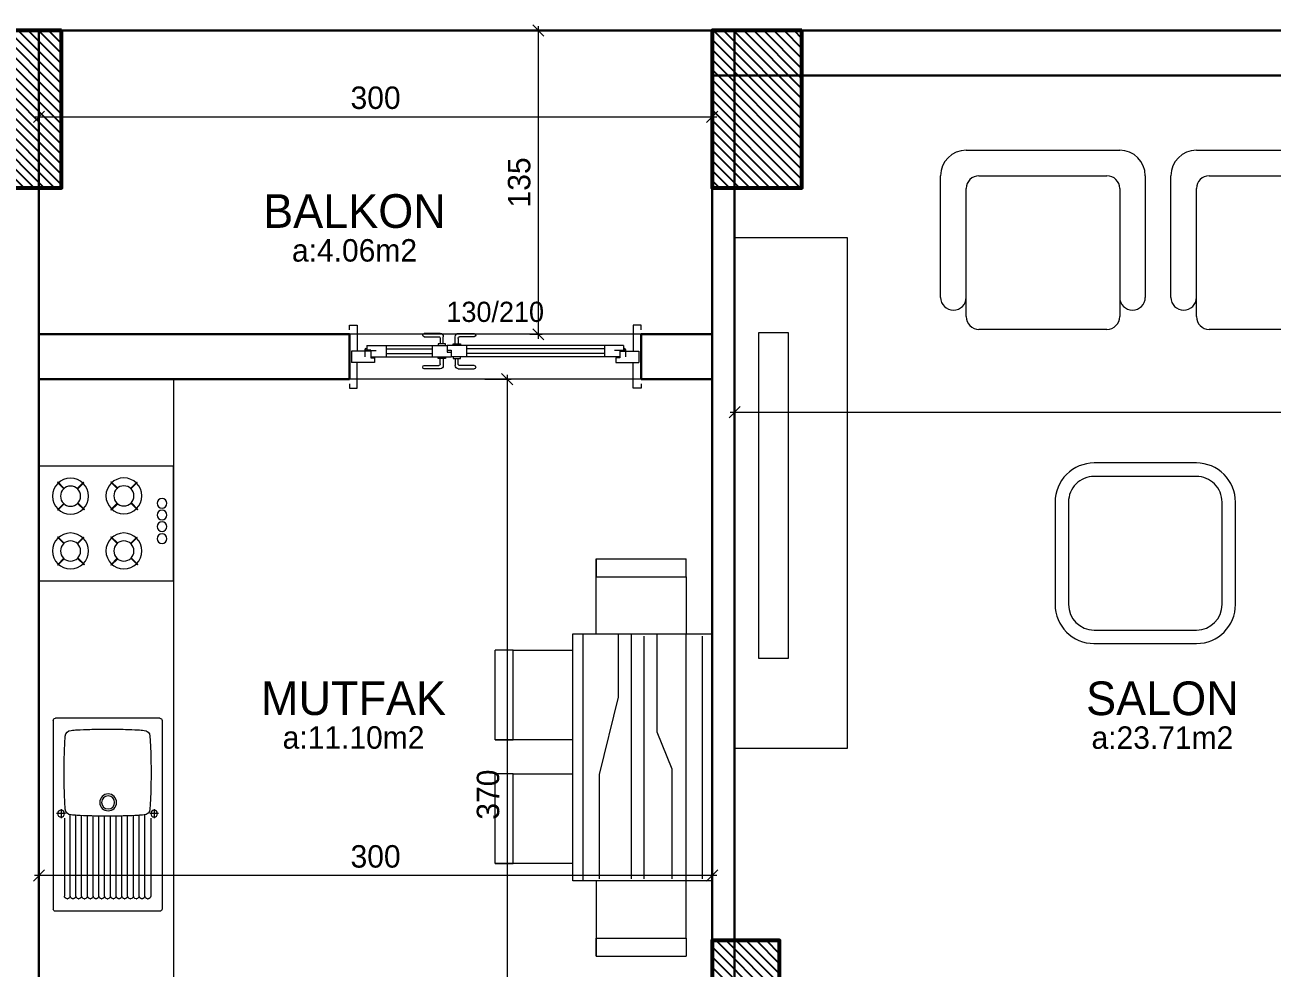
# Model space of a CAD drawing. Header units: centimetres. Extents: x 562865 to 1310255, y -148070 to 32737.
# Drawn here: x 651159 to 651715, y -24842 to -24422 of the extents above; entities that cross this region are included whole.
import ezdxf
from ezdxf.enums import TextEntityAlignment as Align

# ---------------------------------------------------------------- set-up
doc = ezdxf.new("R2010")
doc.units = ezdxf.units.CM
doc.header["$LTSCALE"] = 2.5
doc.layers.get('0').update_dxf_attribs({"color": 86})
for name, color, linetype in [('alan', 7, 'Continuous'), ('kapi-yazi', 7, 'Continuous'), ('mahal', 7, 'Continuous'), ('TARAMA KOLON', 252, 'Continuous')]:
    doc.layers.add(name, color=color, linetype=linetype)
for name, color, linetype, lineweight in [('DUVAR', 4, 'Continuous', 30), ('duvar-kesim', 7, 'Continuous', 0), ('iç ölçü', 106, 'Continuous', 18), ('kapi', 9, 'Continuous', 0), ('kolon', 1, 'Continuous', 53), ('TEFRIS', 33, 'Continuous', 0)]:
    doc.layers.add(name, color=color, linetype=linetype, lineweight=lineweight)
doc.styles.add('PINAR', font='comic.ttf')
doc.dimstyles.new('TEMİZ ÖLÇÜ', dxfattribs={"dimtxt": 10, "dimasz": 5, "dimexe": 1.8, "dimexo": 0.625, "dimgap": 3, "dimtad": 1, "dimdec": 0, "dimrnd": 0.5, "dimzin": 1, "dimdsep": 46, "dimtxsty": 'PINAR', "dimblk": 'OBLIQUE', "dimcen": 0.9, "dimdle": 2, "dimclrd": 256, "dimclre": 256, "dimclrt": 7, "dimadec": 0, "dimazin": 0, "dimtfac": 1, "dimtdec": 0, "dimtofl": 0, "dimtmove": 2, "dimatfit": 2, "dimfxl": 10, "dimfxlon": 1, "dimlwd": -1, "dimlwe": -1, "dimarcsym": 0})

# ---------------------------------------------------------------- blocks, each defined once
blk = doc.blocks.new('_Oblique')
at = {"color": 0, "linetype": 'ByBlock', "lineweight": -2}
blk.add_line((-0.5, -0.5), (0.5, 0.5), dxfattribs=at)
blk = doc.blocks.new('*D3324')
at = {"layer": 'Defpoints', "color": 0}
for p in [(652033.5, -24594.07), (651475.46, -24610.12), (652033.5, -24610.12)]:
    blk.add_point(p, dxfattribs=at)
at = {"layer": 'iç ölçü'}
for p, q in [((651473.46, -24594.07), (652035.5, -24594.07)), ((651475.46, -24604.07), (651475.46, -24592.27)), ((652033.5, -24604.07), (652033.5, -24592.27))]:
    blk.add_line(p, q, dxfattribs=at)
at = {"layer": 'iç ölçü', "linetype": 'ByBlock', "xscale": 5, "yscale": 5, "zscale": 5, "rotation": 180}
blk.add_blockref('_Oblique', (651475.46, -24594.07), dxfattribs=at)
at = {"layer": 'iç ölçü', "linetype": 'ByBlock', "xscale": 5, "yscale": 5, "zscale": 5}
blk.add_blockref('_Oblique', (652033.5, -24594.07), dxfattribs=at)
at = {"layer": 'iç ölçü', "color": 7, "insert": (651754.48, -24585.63), "char_height": 10, "attachment_point": 5, "style": 'PINAR'}
blk.add_mtext('558', dxfattribs=at)
blk = doc.blocks.new('*D3331')
at = {"layer": 'Defpoints', "color": 0}
for p in [(651383.58, -24424.14), (651383.58, -24559.39), (651387.96, -24559.39)]:
    blk.add_point(p, dxfattribs=at)
at = {"layer": 'iç ölçü'}
for p, q in [((651387.96, -24422.14), (651387.96, -24561.39)), ((651384.21, -24424.14), (651389.76, -24424.14)), ((651384.21, -24559.39), (651389.76, -24559.39))]:
    blk.add_line(p, q, dxfattribs=at)
at = {"layer": 'iç ölçü', "linetype": 'ByBlock', "xscale": 5, "yscale": 5, "zscale": 5}
for p, rotation in [((651387.96, -24424.14), 90), ((651387.96, -24559.39), 270)]:
    blk.add_blockref('_Oblique', p, dxfattribs=dict(at, rotation=rotation))
at = {"layer": 'iç ölçü', "color": 7, "insert": (651379.47, -24491.76), "char_height": 10, "attachment_point": 5, "rotation": 90, "style": 'PINAR'}
blk.add_mtext('135', dxfattribs=at)
blk = doc.blocks.new('*D3332')
at = {"layer": 'Defpoints', "color": 0}
for p in [(651465.46, -24462.53), (651165.46, -24559.39), (651465.46, -24559.39)]:
    blk.add_point(p, dxfattribs=at)
at = {"layer": 'iç ölçü'}
for p, q in [((651163.46, -24462.53), (651467.46, -24462.53)), ((651165.46, -24472.53), (651165.46, -24460.73)), ((651465.46, -24472.53), (651465.46, -24460.73))]:
    blk.add_line(p, q, dxfattribs=at)
at = {"layer": 'iç ölçü', "linetype": 'ByBlock', "xscale": 5, "yscale": 5, "zscale": 5, "rotation": 180}
blk.add_blockref('_Oblique', (651165.46, -24462.53), dxfattribs=at)
at = {"layer": 'iç ölçü', "linetype": 'ByBlock', "xscale": 5, "yscale": 5, "zscale": 5}
blk.add_blockref('_Oblique', (651465.46, -24462.53), dxfattribs=at)
at = {"layer": 'iç ölçü', "color": 7, "insert": (651315.46, -24454.11), "char_height": 10, "attachment_point": 5, "style": 'PINAR'}
blk.add_mtext('300', dxfattribs=at)
blk = doc.blocks.new('*D3333')
at = {"layer": 'Defpoints', "color": 0}
for p in [(651359.5, -24579.39), (651359.5, -24949.39), (651374.1, -24949.39)]:
    blk.add_point(p, dxfattribs=at)
at = {"layer": 'iç ölçü'}
for p, q in [((651364.1, -24579.39), (651375.9, -24579.39)), ((651374.1, -24577.39), (651374.1, -24951.39)), ((651364.1, -24949.39), (651375.9, -24949.39))]:
    blk.add_line(p, q, dxfattribs=at)
at = {"layer": 'iç ölçü', "linetype": 'ByBlock', "xscale": 5, "yscale": 5, "zscale": 5}
for p, rotation in [((651374.1, -24579.39), 90), ((651374.1, -24949.39), 270)]:
    blk.add_blockref('_Oblique', p, dxfattribs=dict(at, rotation=rotation))
at = {"layer": 'iç ölçü', "color": 7, "insert": (651365.61, -24764.39), "char_height": 10, "attachment_point": 5, "rotation": 90, "style": 'PINAR'}
blk.add_mtext('370', dxfattribs=at)
blk = doc.blocks.new('*D3334')
at = {"layer": 'Defpoints', "color": 0}
for p in [(651165.46, -24751.48), (651465.46, -24751.48), (651165.46, -24800.37)]:
    blk.add_point(p, dxfattribs=at)
at = {"layer": 'iç ölçü'}
for p, q in [((651165.46, -24790.37), (651165.46, -24802.17)), ((651465.46, -24790.37), (651465.46, -24802.17)), ((651467.46, -24800.37), (651163.46, -24800.37))]:
    blk.add_line(p, q, dxfattribs=at)
at = {"layer": 'iç ölçü', "linetype": 'ByBlock', "xscale": 5, "yscale": 5, "zscale": 5, "rotation": 180}
blk.add_blockref('_Oblique', (651165.46, -24800.37), dxfattribs=at)
at = {"layer": 'iç ölçü', "linetype": 'ByBlock', "xscale": 5, "yscale": 5, "zscale": 5}
blk.add_blockref('_Oblique', (651465.46, -24800.37), dxfattribs=at)
at = {"layer": 'iç ölçü', "color": 7, "insert": (651315.46, -24791.95), "char_height": 10, "attachment_point": 5, "style": 'PINAR'}
blk.add_mtext('300', dxfattribs=at)
blk = doc.blocks.new('Evye-2')
for p, q in [((-37.5, -23), (-37.5, 23.5)), ((-36.5, 24.5), (47.5, 24.5)), ((5, 19), (5, 23)), ((48.5, -23), (48.5, 23.5)), ((3, 21), (7, 21)), ((3, -20.5), (7, -20.5)), ((5, -22.5), (5, -18.5)), ((-36.5, -24), (47.5, -24))]:
    blk.add_line(p, q)
at = {"color": 8}
for p, q in [((41.7, 16.9366), (5.5459, 16.9366)), ((7, 19.5), (41.7, 19.5)), ((42.9, 18.3), (42.9, 18.1366)), ((41.7, 14.3766), (6, 14.3766)), ((41.7, 11.8166), (6, 11.8166)), ((42.9, 15.7366), (42.9, 15.5766)), ((42.9, 13.1766), (42.9, 13.0166)), ((41.7, 9.2566), (6, 9.2566)), ((41.7, 6.6966), (6.0519, 6.6966)), ((42.9, 10.6166), (42.9, 10.4566)), ((42.9, 8.0566), (42.9, 7.8966)), ((41.7, 4.1366), (6.0917, 4.1366)), ((41.7, 1.5766), (6.1117, 1.5766)), ((42.9, 5.4966), (42.9, 5.3366)), ((42.9, 2.9366), (42.9, 2.7766)), ((42.9, 0.3766), (42.9, 0.2166)), ((41.7, -3.5434), (6.0928, -3.5434)), ((41.7, -0.9834), (6.1121, -0.9834)), ((42.9, -2.1834), (42.9, -2.3434)), ((42.9, -4.7434), (42.9, -4.9034)), ((41.7, -8.6634), (6, -8.6634)), ((41.7, -6.1034), (6.0537, -6.1034)), ((42.9, -7.3034), (42.9, -7.4634)), ((42.9, -9.8634), (42.9, -10.0234)), ((41.7, -16.3434), (5.5602, -16.3434)), ((41.7, -11.2234), (6, -11.2234)), ((41.7, -13.7834), (6, -13.7834)), ((42.9, -12.4234), (42.9, -12.5834)), ((42.9, -14.9834), (42.9, -15.1434)), ((7, -19), (41.7, -19)), ((42.9, -17.5434), (42.9, -17.8))]:
    blk.add_line(p, q, dxfattribs=at)
for centre, radius in [((5, 21), 1.5), ((0, 0), 3.75), ((0, 0), 2.9), ((5, -20.5), 1.5)]:
    blk.add_circle(centre, radius)
for centre, radius, start, end in [((-36.5, 23.5), 1, 90, 180), ((47.5, 23.5), 1, 0, 90), ((-29.5, 16.5), 2.5831, 90, 180), ((-22.9779, -47.8015), 67.2017, 93.313256, 95.56949), ((-17.2225, -147.2206), 166.7873, 91.373663, 93.313194), ((-13.2502, -312.8726), 332.4869, 89.999972, 91.373679), ((-13.2498, -312.8726), 332.4869, 88.626321, 90.000028), ((-9.2775, -147.2206), 166.7873, 86.686806, 88.626337), ((-3.5221, -47.8011), 67.2014, 84.430506, 86.686741), ((3, 16.5), 2.5831, 0, 90), ((134.2205, 4.2225), 166.7873, 176.686806, 178.626337), ((34.8012, 9.9778), 67.2016, 174.430498, 176.686733), ((-61.3012, 9.9779), 67.2016, 3.313246, 5.569481), ((-160.7205, 4.2225), 166.7873, 1.373663, 3.313194), ((299.8725, 0.2501), 332.4869, 178.626321, 180.000028), ((-326.3725, 0.2501), 332.4869, 359.999972, 1.373679), ((299.8725, 0.2498), 332.4869, 179.999972, 181.373679), ((-326.3726, 0.2498), 332.4869, 358.626321, 0.000028), ((134.2205, -3.7226), 166.7873, 181.373663, 183.313194), ((-160.7205, -3.7226), 166.7873, 356.686806, 358.626337), ((34.8012, -9.4779), 67.2015, 183.313269, 185.569504), ((-29.5, -16), 2.5831, 180, 270), ((3, -16), 2.5831, 270, 0), ((-61.3012, -9.478), 67.2015, 354.430518, 356.686753), ((-22.9779, 48.3014), 67.2017, 264.43051, 266.686744), ((-17.2225, 147.7205), 166.7873, 266.686806, 268.626337), ((-13.2502, 313.3725), 332.4869, 268.626321, 270.000028), ((-13.2498, 313.3725), 332.4869, 269.999972, 271.373679), ((-9.2775, 147.7205), 166.7873, 271.373663, 273.313194), ((-3.5221, 48.301), 67.2014, 273.313238, 275.569472), ((-36.5, -23), 1, 180, 270), ((47.5, -23), 1, 270, 0)]:
    blk.add_arc(centre, radius, start, end)
for centre, start, end in [((41.7, 18.3), 0, 90), ((41.7, 18.1366), 270, 0), ((41.7, 15.7366), 0, 90), ((41.7, 15.5766), 270, 0), ((41.7, 13.1766), 0, 90), ((41.7, 13.0166), 270, 0), ((41.7, 10.6166), 0, 90), ((41.7, 10.4566), 270, 0), ((41.7, 8.0566), 0, 90), ((41.7, 7.8966), 270, 0), ((41.7, 5.4966), 0, 90), ((41.7, 5.3366), 270, 0), ((41.7, 2.9366), 0, 90), ((41.7, 2.7766), 270, 0), ((41.7, 0.3766), 0, 90), ((41.7, 0.2166), 270, 0), ((41.7, -2.1834), 0, 90), ((41.7, -2.3434), 270, 0), ((41.7, -4.7434), 0, 90), ((41.7, -4.9034), 270, 0), ((41.7, -7.3034), 0, 90), ((41.7, -7.4634), 270, 0), ((41.7, -9.8634), 0, 90), ((41.7, -10.0234), 270, 0), ((41.7, -12.4234), 0, 90), ((41.7, -12.5834), 270, 0), ((41.7, -14.9834), 0, 90), ((41.7, -15.1434), 270, 0), ((41.7, -17.5434), 0, 90), ((41.7, -17.8), 270, 0)]:
    blk.add_arc(centre, 1.2, start, end, dxfattribs=at)
blk = doc.blocks.new('Firin-3')
blk.add_lwpolyline([(-25.5, 0), (25.5, 0), (25.5, -60), (-25.5, -60)], close=True)
at = {"color": 8}
for points in [[(-18.33, -8.27), (-15.49, -11.11), (-15.67, -11.29), (-18.51, -8.45)], [(-6.09, -8.27), (-5.91, -8.45), (-8.75, -11.29), (-8.93, -11.11)], [(6.09, -8.27), (8.93, -11.11), (8.75, -11.29), (5.91, -8.45)], [(18.32, -8.27), (18.5, -8.45), (15.67, -11.29), (15.48, -11.11)], [(-18.2, -19.98), (-18.38, -19.79), (-15.54, -16.96), (-15.36, -17.14)], [(-9.07, -17.42), (-6.23, -20.26), (-6.05, -20.08), (-8.89, -17.24)], [(6.22, -19.98), (6.04, -19.79), (8.88, -16.96), (9.06, -17.14)], [(15.34, -17.42), (18.18, -20.26), (18.36, -20.08), (15.53, -17.24)], [(-18.43, -32.06), (-15.59, -34.89), (-15.77, -35.08), (-18.61, -32.24)], [(-6.19, -32.06), (-6.01, -32.24), (-8.85, -35.08), (-9.03, -34.89)], [(6.09, -32.06), (8.93, -34.89), (8.75, -35.08), (5.91, -32.24)], [(18.32, -32.06), (18.5, -32.24), (15.67, -35.08), (15.48, -34.89)], [(-18.3, -43.76), (-18.48, -43.58), (-15.64, -40.74), (-15.46, -40.92)], [(-9.17, -41.2), (-6.33, -44.04), (-6.15, -43.86), (-8.99, -41.02)], [(6.22, -43.76), (6.04, -43.58), (8.88, -40.74), (9.06, -40.92)], [(15.34, -41.2), (18.18, -44.04), (18.36, -43.86), (15.53, -41.02)]]:
    blk.add_lwpolyline(points, close=True, dxfattribs=at)
for centre, radius in [((-12.21, -14.07), 8.01), ((-12.21, -14.07), 4.49), ((12.21, -14.07), 8.01), ((12.21, -14.07), 4.49), ((-12.31, -37.85), 8.01), ((12.21, -37.85), 8.01), ((-12.31, -37.85), 4.49), ((12.21, -37.85), 4.49), ((-9.03, -54.83), 2.16), ((-3.78, -54.83), 2.16), ((1.34, -54.83), 2.16), ((6.77, -54.83), 2.16)]:
    blk.add_circle(centre, radius, dxfattribs=at)
blk = doc.blocks.new('G$C9392E136')
at = {"color": 33}
for p, q in [((11.4, 315.12), (79.8, 315.12)), ((114, 315.12), (182.4, 315.12)), ((0, 249.57), (0, 303.72)), ((91.2, 303.72), (91.2, 249.57)), ((102.6, 249.57), (102.6, 303.72)), ((193.8, 303.72), (193.8, 249.57)), ((214.02, 215.04), (270.75, 215.04)), ((282.15, 203.64), (282.15, 64.74)), ((270.75, 53.34), (214.02, 53.34))]:
    blk.add_line(p, q, dxfattribs=at)
for p, q in [((17.1, 303.72), (74.1, 303.72)), ((119.7, 303.72), (176.7, 303.72)), ((11.4, 241.02), (11.4, 298.02)), ((79.8, 298.02), (79.8, 241.02)), ((114, 241.02), (114, 298.02)), ((182.4, 298.02), (182.4, 241.02)), ((74.1, 235.32), (17.1, 235.32)), ((176.7, 235.32), (119.7, 235.32)), ((205.2, 204.02), (265.05, 204.02)), ((199.5, 141.32), (199.5, 198.32)), ((270.75, 69.92), (270.75, 198.32)), ((265.05, 135.62), (205.2, 135.62)), ((205.2, 132.62), (205.2, 135.62)), ((265.05, 132.62), (205.2, 132.62)), ((199.5, 126.92), (199.5, 69.92)), ((205.2, 64.22), (265.05, 64.22))]:
    blk.add_line(p, q)
for points in [[(68.4, 175.82, 0.414214), (51, 158.42), (51, 112.82, 0.413154), (68.34, 95.42), (114.06, 95.42, 0.413154), (131.4, 112.82), (131.4, 158.42, 0.414214), (114, 175.82)], [(68.4, 169.82, 0.414214), (57, 158.42), (57, 112.82, 0.412904), (68.35, 101.42), (114.05, 101.42, 0.412904), (125.4, 112.82), (125.4, 158.42, 0.414214), (114, 169.82)]]:
    blk.add_lwpolyline(points, format="xyb", close=True, dxfattribs=at)
for centre, radius, start, end in [((11.4, 303.72), 11.4, 90, 180), ((79.8, 303.72), 11.4, 360, 90), ((114, 303.72), 11.4, 90, 180), ((182.4, 303.72), 11.4, 360, 90), ((5.7, 249.57), 5.7, 180, 0), ((85.5, 249.57), 5.7, 180, 0), ((108.3, 249.57), 5.7, 180, 0), ((188.1, 249.57), 5.7, 180, 0), ((216.74, 207.06), 8.43, 108.8654, 201.1807), ((270.75, 203.64), 11.4, 0, 90), ((216.56, 61.19), 8.25, 158.4384, 252.0605), ((270.75, 64.74), 11.4, 270, 0)]:
    blk.add_arc(centre, radius, start, end, dxfattribs=at)
for centre, start, end in [((17.1, 298.02), 90, 180), ((74.1, 298.02), 360, 90), ((119.7, 298.02), 90, 180), ((176.7, 298.02), 360, 90), ((17.1, 241.02), 180, 270), ((74.1, 241.02), 270, 0), ((119.7, 241.02), 180, 270), ((176.7, 241.02), 270, 0), ((205.2, 198.32), 90, 180), ((265.05, 198.32), 0, 90), ((205.2, 141.32), 180, 270), ((205.2, 126.92), 90, 180), ((205.2, 69.92), 180, 270), ((265.05, 69.92), 270, 0)]:
    blk.add_arc(centre, 5.7, start, end)
blk = doc.blocks.new('Table-5')
for p, q in [((-47.22, 62.15), (-47.22, 96.77)), ((7.78, 62.15), (7.78, 96.77)), ((-7.22, 88.77), (-7.22, 62.15)), ((47.78, 88.77), (47.78, 62.15)), ((-55, 57.44), (55, 57.44)), ((-55, 51.67), (-88.49, 51.67)), ((-54.03, 50.29), (-7.6, 50.29)), ((-7.6, 50.29), (26.83, 41.72)), ((55, 51.67), (88.49, 51.67)), ((26.83, 41.72), (55, 41.72)), ((-54.03, 36), (55, 36)), ((-54.03, 30.28), (54.05, 30.28)), ((-5.19, 17.89), (11.22, 24.56)), ((11.22, 24.56), (55, 24.56)), ((-54.03, 17.89), (-5.19, 17.89)), ((-80.49, 11.67), (-55, 11.67)), ((-55, 11.54), (55, 11.54)), ((80.49, 11.67), (55, 11.67)), ((-54.03, 4.39), (54.05, 4.39))]:
    blk.add_line(p, q)
at = {"color": 33}
for p, q in [((-47.22, 96.77), (-7.22, 96.77)), ((-47.22, 96.77), (-47.22, 88.77)), ((-7.22, 88.77), (-7.22, 96.77)), ((7.78, 96.77), (47.78, 96.77)), ((7.78, 96.77), (7.78, 88.77)), ((47.78, 88.77), (47.78, 96.77)), ((-47.22, 88.77), (-7.22, 88.77)), ((7.78, 88.77), (47.78, 88.77)), ((-55, 62.15), (55, 62.15)), ((-55, 0), (-55, 62.15)), ((55, 62.15), (55, 0)), ((-88.49, 51.67), (-80.49, 51.67)), ((-88.49, 51.67), (-88.49, 11.67)), ((-80.49, 51.67), (-80.49, 11.67)), ((80.49, 51.67), (80.49, 11.67)), ((88.49, 51.67), (80.49, 51.67)), ((88.49, 51.67), (88.49, 11.67)), ((-80.49, 11.67), (-88.49, 11.67)), ((80.49, 11.67), (88.49, 11.67)), ((55, 0), (-55, 0))]:
    blk.add_line(p, q, dxfattribs=at)
blk = doc.blocks.new('fm-door2')
at = {"linetype": 'Continuous'}
for p, q in [((0, 2.5), (0, -2.5)), ((10, 2.5), (0, 2.5)), ((6.97, 3.18), (6.97, -0.03)), ((7.4, 2.76), (12.78, 2.76)), ((8, 5), (8, 3)), ((8, 5), (100, 5)), ((10, 3), (8, 3)), ((10, 3), (10, -0.5)), ((10, 0), (98, 0)), ((18, 5), (18, 0)), ((90, 5), (90, 0)), ((100, 3), (98, 3)), ((98, 3), (98, 0)), ((100, 2), (98, 2)), ((98, 2), (98, 0)), ((140, 0), (98, 0)), ((100, 5), (100, 3)), ((142, 5), (100, 5)), ((100, 5), (100, 2)), ((108, 5), (108, 0)), ((132, 5), (132, 0)), ((142.6, 2.76), (137.22, 2.76)), ((140, 3), (142, 3)), ((140, 3), (140, -0.5)), ((140, 2.5), (150, 2.5)), ((142, 5), (142, 3)), ((143.03, 3.18), (143.03, -0.03)), ((150, 2.5), (150, -2.5)), ((12, -2.5), (0, -2.5)), ((10, -0.5), (12, -0.5)), ((12, -0.5), (12, -2.5)), ((138, -0.5), (138, -2.5)), ((140, -0.5), (138, -0.5)), ((138, -2.5), (150, -2.5))]:
    blk.add_line(p, q, dxfattribs=at)
at = {"color": 8, "linetype": 'Continuous'}
for p, q in [((18, 3.5), (90, 3.5)), ((18, 1.5), (90, 1.5)), ((132, 3.5), (108, 3.5)), ((132, 1.5), (108, 1.5))]:
    blk.add_line(p, q, dxfattribs=at)
at = {"linetype": 'Continuous'}
for points in [[(95.86, 5.81), (95.86, 8.89, 0.414214), (94.34, 10.41), (85.96, 10.41, 1), (85.96, 8.89), (93.58, 8.89, -0.414214), (94.34, 8.13), (94.34, 5.81)], [(102.14, 5.81), (102.14, 8.89, -0.414214), (103.66, 10.41), (112.04, 10.41, -1), (112.04, 8.89), (104.42, 8.89, 0.414214), (103.66, 8.13), (103.66, 5.81)], [(95.86, -0.81), (95.86, -3.89, -0.414214), (94.34, -5.41), (85.96, -5.41, -1), (85.96, -3.89), (93.58, -3.89, 0.414214), (94.34, -3.13), (94.34, -0.81)], [(102.14, -0.81), (102.14, -3.89, 0.414214), (103.66, -5.41), (112.04, -5.41, 1), (112.04, -3.89), (104.42, -3.89, -0.414214), (103.66, -3.13), (103.66, -0.81)]]:
    blk.add_lwpolyline(points, format="xyb", dxfattribs=at)
for points in [[(97, 5), (97, 5.81), (93.2, 5.81), (93.2, 5)], [(101, 5), (101, 5.81), (104.8, 5.81), (104.8, 5)], [(101, 0), (101, -0.81), (104.8, -0.81), (104.8, 0)], [(97, 0), (97, -0.81), (93.2, -0.81), (93.2, 0)]]:
    blk.add_lwpolyline(points, dxfattribs=at)
for centre in [(7.4, 3.18), (142.6, 3.18)]:
    blk.add_circle(centre, 0.426, dxfattribs=at)
blk = doc.blocks.new('SB')
at = {"layer": 'TARAMA KOLON'}
h = blk.add_hatch(dxfattribs=at)
h.set_pattern_fill('ANSI31', color=256, angle=7e-15)
h.paths.add_polyline_path([(655327.34, -25829.39), (655302.34, -25829.39), (655302.34, -25959.39), (655327.34, -25959.39)])
h.paths.add_polyline_path([(655437.34, -24424.14), (655477.34, -24424.14), (655477.34, -24494.14), (655437.34, -24494.14)])
h.paths.add_polyline_path([(655327.34, -25359.39), (655297.34, -25359.39), (655297.34, -25469.39), (655327.34, -25469.39)])
h.paths.add_polyline_path([(655327.34, -26079.39), (655327.34, -26109.39), (655257.34, -26109.39), (655257.34, -26079.39)])
h.paths.add_polyline_path([(654229.3, -24849.39), (654229.3, -24889.39), (654299.3, -24889.39), (654299.3, -24849.39)])
h.paths.add_polyline_path([(654269.3, -25899.39), (654229.3, -25899.39), (654229.3, -25829.39), (654269.3, -25829.39)])
h.paths.add_polyline_path([(654229.3, -25444.39), (654229.3, -25469.39), (654379.3, -25469.39), (654379.3, -25444.39)])
h.paths.add_polyline_path([(655112.34, -26369.39), (655142.34, -26369.39), (655142.34, -26429.39), (655112.34, -26429.39)])
h.paths.add_polyline_path([(654997.34, -26079.39), (654997.34, -26109.39), (654927.34, -26109.39), (654927.34, -26079.39)])
h.paths.add_polyline_path([(655437.34, -24889.39), (655467.34, -24889.39), (655467.34, -24829.39), (655437.34, -24829.39)])
h.paths.add_polyline_path([(655112.34, -26834.64), (655142.34, -26834.64), (655142.34, -26894.64), (655112.34, -26894.64)])
h.paths.add_polyline_path([(654787.34, -26369.39), (654817.34, -26369.39), (654817.34, -26429.39), (654787.34, -26429.39)])
h.paths.add_polyline_path([(655437.34, -26824.64), (655477.34, -26824.64), (655477.34, -26894.64), (655437.34, -26894.64)])
h.paths.add_polyline_path([(654299.3, -26369.39), (654299.3, -26409.39), (654229.3, -26409.39), (654229.3, -26369.39)])
h.paths.add_polyline_path([(654777.34, -26824.64), (654817.34, -26824.64), (654817.34, -26894.64), (654777.34, -26894.64)])
h.paths.add_polyline_path([(655437.34, -26369.39), (655467.34, -26369.39), (655467.34, -26429.39), (655437.34, -26429.39)])
h.paths.add_polyline_path([(655985.38, -25829.39), (656025.38, -25829.39), (656025.38, -25899.39), (655985.38, -25899.39)])
h.paths.add_polyline_path([(654927.34, -25959.39), (654927.34, -25359.39), (655177.34, -25359.39), (655177.34, -25389.39), (654952.35, -25389.39), (654952.35, -25729.39), (655177.34, -25729.39), (655177.34, -25754.39), (654952.34, -25754.39), (654952.34, -25934.39), (655177.34, -25934.39), (655177.34, -25959.39)])
h.paths.add_polyline_path([(654777.34, -24424.14), (654817.34, -24424.14), (654817.34, -24494.14), (654777.34, -24494.14)])
h.paths.add_polyline_path([(655985.38, -26824.64), (656025.38, -26824.64), (656025.38, -26894.64), (655985.38, -26894.64)])
h.paths.add_polyline_path([(654229.3, -24424.14), (654269.3, -24424.14), (654269.3, -24494.14), (654229.3, -24494.14)])
h.paths.add_polyline_path([(655107.34, -24424.14), (655147.34, -24424.14), (655147.34, -24494.14), (655107.34, -24494.14)])
h.paths.add_polyline_path([(655985.38, -24424.14), (656025.38, -24424.14), (656025.38, -24494.14), (655985.38, -24494.14)])
h.paths.add_polyline_path([(656025.38, -24849.39), (656025.38, -24889.39), (655955.38, -24889.39), (655955.38, -24849.39)])
h.paths.add_polyline_path([(654817.34, -24889.39), (654787.34, -24889.39), (654787.34, -24829.39), (654817.34, -24829.39)])
h.paths.add_polyline_path([(655114.84, -24849.39), (655139.84, -24849.39), (655139.84, -24999.39), (655114.84, -24999.39)])
h.paths.add_polyline_path([(656025.38, -26369.39), (656025.38, -26409.39), (655955.38, -26409.39), (655955.38, -26369.39)])
h.paths.add_polyline_path([(654229.3, -26824.64), (654269.3, -26824.64), (654269.3, -26894.64), (654229.3, -26894.64)])
h.paths.add_polyline_path([(656025.38, -25444.39), (656025.38, -25469.39), (655875.38, -25469.39), (655875.38, -25444.39)])
at = {"layer": 'kolon'}
for points in [[(654777.34, -24424.14), (654817.34, -24424.14), (654817.34, -24494.14), (654777.34, -24494.14)], [(655107.34, -24424.14), (655147.34, -24424.14), (655147.34, -24494.14), (655107.34, -24494.14)], [(654817.34, -24889.39), (654787.34, -24889.39), (654787.34, -24829.39), (654817.34, -24829.39)]]:
    blk.add_lwpolyline(points, close=True, dxfattribs=at)

msp = doc.modelspace()

# ---------------------------------------------------------------- linework, layer by layer
at = {"layer": 'DUVAR'}
for p, q in [((652053.5, -24424.14), (650257.42, -24424.14)), ((651165.46, -24424.14), (651165.46, -25209.39)), ((651465.46, -24424.14), (651465.46, -24949.39)), ((651475.46, -24424.14), (651475.46, -24949.39)), ((651465.46, -24444.14), (652033.5, -24444.14)), ((651303.76, -24559.39), (651165.46, -24559.39)), ((651303.76, -24579.39), (651303.76, -24559.39)), ((651465.46, -24559.39), (651433.76, -24559.39)), ((651433.76, -24579.39), (651433.76, -24559.39)), ((651303.76, -24579.39), (651165.46, -24579.39)), ((651465.46, -24579.39), (651433.76, -24579.39))]:
    msp.add_line(p, q, dxfattribs=at)
at = {"layer": 'duvar-kesim'}
for p, q in [((651433.76, -24559.39), (651303.76, -24559.39)), ((651433.76, -24579.39), (651303.76, -24579.39))]:
    msp.add_line(p, q, dxfattribs=at)
at = {"layer": 'kapi'}
for points in [[(651303.76, -24557.39), (651303.76, -24555.39), (651307.26, -24555.39), (651307.26, -24566.89)], [(651433.76, -24557.39), (651433.76, -24555.39), (651430.26, -24555.39), (651430.26, -24566.89)], [(651303.76, -24581.39), (651303.76, -24583.39), (651307.26, -24583.39), (651307.26, -24571.89)], [(651433.76, -24581.39), (651433.76, -24583.39), (651430.26, -24583.39), (651430.26, -24571.89)]]:
    msp.add_lwpolyline(points, dxfattribs=at)
at = {"layer": 'TEFRIS'}
for points in [[(651475.46, -24516.24), (651525.61, -24516.24), (651525.61, -24743.9), (651475.46, -24743.9)], [(651486.21, -24558.56), (651499.34, -24558.56), (651499.34, -24703.77), (651486.21, -24703.77)], [(651165.46, -24579.39), (651225.46, -24579.39), (651225.46, -24949.39), (651165.46, -24949.39)]]:
    msp.add_lwpolyline(points, close=True, dxfattribs=at)

# ---------------------------------------------------------------- block references
at = {"layer": 'iç ölçü'}
msp.add_blockref('G$C9392E136', (651567.24, -24792.52), dxfattribs=at)
at = {"layer": 'kapi', "xscale": 0.8533333333760001, "yscale": -1, "zscale": 0.8533333333760001, "rotation": 180}
msp.add_blockref('fm-door2', (651432.76, -24569.39), dxfattribs=at)
at = {"layer": 'TARAMA KOLON', "xscale": -1}
msp.add_blockref('SB', (1306282.8, 0), dxfattribs=at)
at = {"layer": 'TEFRIS', "xscale": -1, "rotation": 89.99999999999999}
for name, p in [('Firin-3', (651165.46, -24643.67)), ('Evye-2', (651196.29, -24767.84))]:
    msp.add_blockref(name, p, dxfattribs=at)
at = {"layer": 'TEFRIS', "rotation": 90.00000000000001}
msp.add_blockref('Table-5', (651465.46, -24747.83), dxfattribs=at)

# ---------------------------------------------------------------- texts
at = {"layer": 'alan', "style": 'PINAR'}
for s, p in [('a:4.06m2', (651306.06, -24527.01)), ('a:11.10m2', (651305.63, -24743.93)), ('a:23.71m2', (651666.07, -24743.99))]:
    msp.add_text(s, height=10, dxfattribs=at).set_placement(p, align=Align.CENTER)
at = {"layer": 'kapi-yazi', "style": 'PINAR'}
msp.add_text('130/210', height=9, rotation=0, dxfattribs=at).set_placement((651368.76, -24549.39), align=Align.MIDDLE_CENTER)
at = {"layer": 'mahal', "style": 'PINAR'}
for s, p in [('BALKON', (651306.06, -24512.01)), ('MUTFAK', (651305.63, -24728.93)), ('SALON', (651666.07, -24728.99))]:
    msp.add_text(s, height=15, dxfattribs=at).set_placement(p, align=Align.CENTER)

# ---------------------------------------------------------------- dimensions: what is measured, and where the dimension line sits
at = {"layer": 'iç ölçü'}
for base, p1, p2, angle, picture, middle in [((651387.96, -24559.39), (651383.58, -24424.14), (651383.58, -24559.39), 90, '*D3331', (651379.47, -24491.76)), ((651465.46, -24462.53), (651165.46, -24559.39), (651465.46, -24559.39), 0, '*D3332', (651315.46, -24454.11)), ((651374.1, -24949.39), (651359.5, -24579.39), (651359.5, -24949.39), 90, '*D3333', (651365.61, -24764.39)), ((652033.5, -24594.07), (651475.46, -24610.12), (652033.5, -24610.12), 0, '*D3324', (651754.48, -24585.63)), ((651165.46, -24800.37), (651465.46, -24751.48), (651165.46, -24751.48), 0, '*D3334', (651315.46, -24791.95))]:
    dim = msp.add_linear_dim(base=base, p1=p1, p2=p2, angle=angle, dimstyle='TEMİZ ÖLÇÜ', dxfattribs=at)
    dim.commit()
    dim.dimension.update_dxf_attribs({"geometry": picture, "text_midpoint": middle})

doc.saveas('drawing.dxf')
